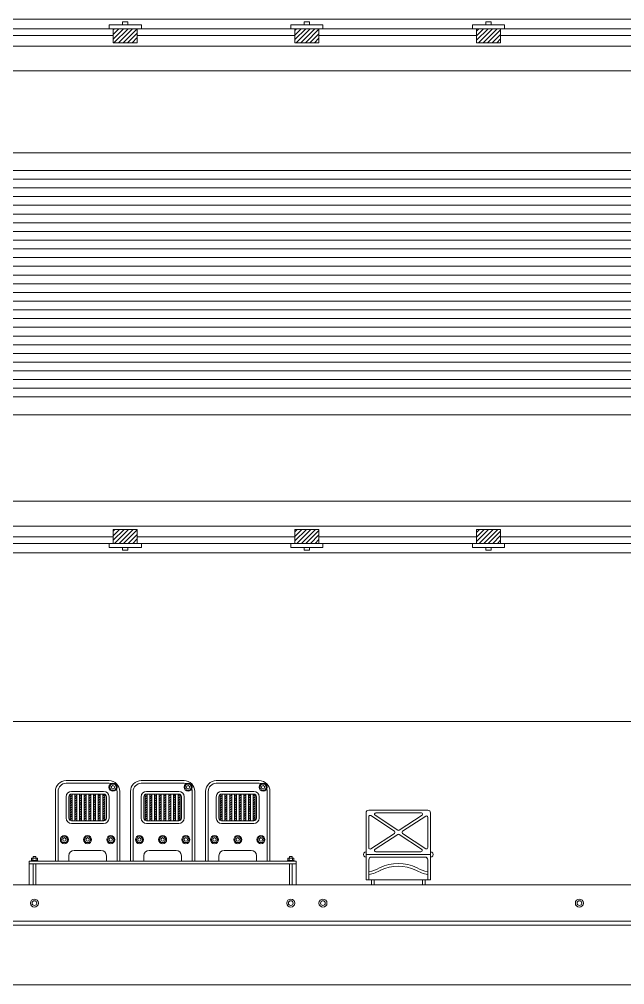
# Model space of a CAD drawing. Header units: inches. Extents: x 0 to 22, y 0 to 17.
# Drawn here: x 9.885 to 12.233, y 12.29 to 16.035 of the extents above; entities that cross this region are included whole.
import ezdxf

# ---------------------------------------------------------------- set-up
doc = ezdxf.new("R2010")
doc.units = ezdxf.units.IN
doc.header["$LTSCALE"] = 100
doc.header["$MEASUREMENT"] = 0
doc.layers.get('0').update_dxf_attribs({"lineweight": 0})
for name, color, linetype, lineweight in [('CARINTERIOR', 7, 'Continuous', 0), ('FLOORMAT', 7, 'Continuous', 0), ('RAIL', 7, 'Continuous', 0), ('RESISTORBANK', 7, 'Continuous', 0)]:
    doc.layers.add(name, color=color, linetype=linetype, lineweight=lineweight)

# ---------------------------------------------------------------- blocks, each defined once
blk = doc.blocks.new('_X5')
at = {"color": 0, "linetype": 'Continuous'}
for p, q in [((10.9531, 15.9559), (10.9957, 15.9984)), ((10.9531, 15.9736), (10.978, 15.9984)), ((10.9531, 15.9912), (10.9603, 15.9984)), ((10.9587, 15.9438), (11.0133, 15.9984)), ((10.9764, 15.9438), (11.031, 15.9984)), ((10.9941, 15.9438), (11.0469, 15.9966)), ((11.6577, 15.9887), (11.6674, 15.9984)), ((11.6577, 15.9711), (11.6851, 15.9984)), ((11.6577, 15.9534), (11.7028, 15.9984)), ((11.6658, 15.9438), (11.7204, 15.9984)), ((11.6835, 15.9438), (11.7381, 15.9984)), ((11.7012, 15.9438), (11.7515, 15.9941)), ((11.0118, 15.9438), (11.0469, 15.979)), ((11.0294, 15.9438), (11.0469, 15.9613)), ((11.7189, 15.9438), (11.7515, 15.9765)), ((11.7365, 15.9438), (11.7515, 15.9588))]:
    blk.add_line(p, q, dxfattribs=at)
blk = doc.blocks.new('_X6')
at = {"color": 0, "linetype": 'Continuous'}
for p, q in [((9.5439, 15.9609), (9.5814, 15.9984)), ((9.5439, 15.9786), (9.5638, 15.9984)), ((9.5439, 15.9962), (9.5461, 15.9984)), ((9.5445, 15.9438), (9.5991, 15.9984)), ((9.5622, 15.9438), (9.6168, 15.9984)), ((9.5799, 15.9438), (9.6345, 15.9984)), ((10.2485, 15.9937), (10.2532, 15.9984)), ((10.2485, 15.9761), (10.2709, 15.9984)), ((10.2485, 15.9584), (10.2885, 15.9984)), ((10.2516, 15.9438), (10.3062, 15.9984)), ((10.2693, 15.9438), (10.3239, 15.9984)), ((10.287, 15.9438), (10.3416, 15.9984)), ((9.5976, 15.9438), (9.6377, 15.984)), ((9.6152, 15.9438), (9.6377, 15.9663)), ((10.3047, 15.9438), (10.3423, 15.9815)), ((10.3223, 15.9438), (10.3423, 15.9638)), ((9.6329, 15.9438), (9.6377, 15.9486)), ((10.34, 15.9438), (10.3423, 15.9461))]:
    blk.add_line(p, q, dxfattribs=at)
blk = doc.blocks.new('_X11')
at = {"color": 0, "linetype": 'Continuous'}
for p, q in [((9.5439, 14.0164), (9.5837, 14.0562)), ((9.5439, 14.034), (9.566, 14.0562)), ((9.5439, 14.0517), (9.5484, 14.0562)), ((9.5468, 14.0016), (9.6014, 14.0562)), ((9.5645, 14.0016), (9.6191, 14.0562)), ((9.5821, 14.0016), (9.6367, 14.0562)), ((10.2485, 14.0492), (10.2555, 14.0562)), ((10.2485, 14.0315), (10.2731, 14.0562)), ((10.2485, 14.0138), (10.2908, 14.0562)), ((10.2539, 14.0016), (10.3085, 14.0562)), ((10.2716, 14.0016), (10.3262, 14.0562)), ((10.2893, 14.0016), (10.3423, 14.0546)), ((9.5998, 14.0016), (9.6377, 14.0394)), ((9.6175, 14.0016), (9.6377, 14.0218)), ((10.3069, 14.0016), (10.3423, 14.0369)), ((10.3246, 14.0016), (10.3423, 14.0193)), ((9.6352, 14.0016), (9.6377, 14.0041)), ((10.3423, 14.0016), (10.3423, 14.0016))]:
    blk.add_line(p, q, dxfattribs=at)
blk = doc.blocks.new('_X12')
at = {"color": 0, "linetype": 'Continuous'}
for p, q in [((10.9531, 14.0113), (10.9979, 14.0562)), ((10.9531, 14.029), (10.9803, 14.0562)), ((10.9531, 14.0467), (10.9626, 14.0562)), ((10.961, 14.0016), (11.0156, 14.0562)), ((10.9787, 14.0016), (11.0333, 14.0562)), ((10.9964, 14.0016), (11.0469, 14.0521)), ((11.6577, 14.0442), (11.6697, 14.0562)), ((11.6577, 14.0265), (11.6874, 14.0562)), ((11.6577, 14.0088), (11.705, 14.0562)), ((11.6681, 14.0016), (11.7227, 14.0562)), ((11.6858, 14.0016), (11.7404, 14.0562)), ((11.7035, 14.0016), (11.7515, 14.0496)), ((11.014, 14.0016), (11.0469, 14.0344)), ((11.0317, 14.0016), (11.0469, 14.0167)), ((11.7211, 14.0016), (11.7515, 14.0319)), ((11.7388, 14.0016), (11.7515, 14.0142))]:
    blk.add_line(p, q, dxfattribs=at)
blk = doc.blocks.new('_X31')
at = {"color": 0, "linetype": 'Continuous'}
for p, q in [((10.3911, 12.3268), (10.3938, 12.3295)), ((10.3911, 12.318), (10.3989, 12.3258)), ((10.4093, 12.3274), (10.4114, 12.3295)), ((10.4093, 12.3185), (10.4171, 12.3263)), ((10.4275, 12.3279), (10.4291, 12.3295)), ((10.4275, 12.319), (10.4353, 12.3268)), ((10.4457, 12.3284), (10.4468, 12.3295)), ((10.4457, 12.3196), (10.4535, 12.3274)), ((10.4639, 12.3289), (10.4645, 12.3295)), ((10.4639, 12.3201), (10.4717, 12.3279)), ((10.4821, 12.3294), (10.4821, 12.3295)), ((10.4821, 12.3206), (10.4899, 12.3284)), ((10.3911, 12.3092), (10.3989, 12.317)), ((10.3911, 12.3003), (10.3989, 12.3081)), ((10.3911, 12.2915), (10.3989, 12.2993)), ((10.3911, 12.2826), (10.3989, 12.2904)), ((10.4093, 12.3097), (10.4171, 12.3175)), ((10.4093, 12.3008), (10.4171, 12.3086)), ((10.4093, 12.292), (10.4171, 12.2998)), ((10.4093, 12.2832), (10.4171, 12.291)), ((10.4275, 12.3102), (10.4353, 12.318)), ((10.4275, 12.3014), (10.4353, 12.3092)), ((10.4275, 12.2925), (10.4353, 12.3003)), ((10.4275, 12.2837), (10.4353, 12.2915)), ((10.4457, 12.3107), (10.4535, 12.3185)), ((10.4457, 12.3019), (10.4535, 12.3097)), ((10.4457, 12.293), (10.4535, 12.3008)), ((10.4457, 12.2842), (10.4535, 12.292)), ((10.4639, 12.3112), (10.4717, 12.319)), ((10.4639, 12.3024), (10.4717, 12.3102)), ((10.4639, 12.2936), (10.4717, 12.3014)), ((10.4639, 12.2847), (10.4717, 12.2925)), ((10.4639, 12.2759), (10.4717, 12.2837)), ((10.4821, 12.3118), (10.4899, 12.3196)), ((10.4821, 12.3029), (10.4899, 12.3107)), ((10.4821, 12.2941), (10.4899, 12.3019)), ((10.4821, 12.2852), (10.4899, 12.293)), ((10.4821, 12.2764), (10.4899, 12.2842)), ((10.3911, 12.2738), (10.3989, 12.2816)), ((10.3911, 12.265), (10.3989, 12.2728)), ((10.3911, 12.2561), (10.3989, 12.2639)), ((10.3911, 12.2473), (10.3989, 12.2551)), ((10.3911, 12.2384), (10.3989, 12.2462)), ((10.4093, 12.2743), (10.4171, 12.2821)), ((10.4093, 12.2655), (10.4171, 12.2733)), ((10.4093, 12.2566), (10.4171, 12.2644)), ((10.4093, 12.2478), (10.4171, 12.2556)), ((10.4093, 12.239), (10.4171, 12.2468)), ((10.4275, 12.2748), (10.4353, 12.2826)), ((10.4275, 12.266), (10.4353, 12.2738)), ((10.4275, 12.2572), (10.4353, 12.265)), ((10.4275, 12.2483), (10.4353, 12.2561)), ((10.4275, 12.2395), (10.4353, 12.2473)), ((10.4457, 12.2754), (10.4535, 12.2832)), ((10.4457, 12.2665), (10.4535, 12.2743)), ((10.4457, 12.2577), (10.4535, 12.2655)), ((10.4457, 12.2488), (10.4535, 12.2566)), ((10.4457, 12.24), (10.4535, 12.2478)), ((10.4639, 12.267), (10.4717, 12.2748)), ((10.4639, 12.2582), (10.4717, 12.266)), ((10.4639, 12.2494), (10.4717, 12.2572)), ((10.4639, 12.2405), (10.4717, 12.2483)), ((10.4821, 12.2676), (10.4899, 12.2754)), ((10.4821, 12.2587), (10.4899, 12.2665)), ((10.4821, 12.2499), (10.4899, 12.2577)), ((10.4821, 12.2411), (10.4899, 12.2489)), ((10.3911, 12.2296), (10.3989, 12.2374)), ((10.3958, 12.2255), (10.3989, 12.2286)), ((10.4093, 12.2301), (10.4171, 12.2379)), ((10.4135, 12.2255), (10.4171, 12.2291)), ((10.4275, 12.2306), (10.4353, 12.2384)), ((10.4312, 12.2255), (10.4353, 12.2296)), ((10.4457, 12.2312), (10.4535, 12.239)), ((10.4489, 12.2255), (10.4535, 12.2301)), ((10.4639, 12.2317), (10.4717, 12.2395)), ((10.4665, 12.2255), (10.4717, 12.2307)), ((10.4821, 12.2322), (10.4899, 12.24)), ((10.4842, 12.2255), (10.4899, 12.2312))]:
    blk.add_line(p, q, dxfattribs=at)
blk = doc.blocks.new('_X32')
at = {"color": 0, "linetype": 'Continuous'}
for p, q in [((10.3729, 12.3263), (10.3758, 12.3292)), ((10.3729, 12.3175), (10.3807, 12.3253)), ((10.5003, 12.3211), (10.5076, 12.3284)), ((10.3729, 12.3086), (10.3807, 12.3164)), ((10.3729, 12.2998), (10.3807, 12.3076)), ((10.3729, 12.291), (10.3807, 12.2988)), ((10.3729, 12.2821), (10.3807, 12.2899)), ((10.5003, 12.3123), (10.5081, 12.3201)), ((10.5003, 12.3034), (10.5081, 12.3112)), ((10.5003, 12.2946), (10.5081, 12.3024)), ((10.5003, 12.2858), (10.5081, 12.2936)), ((10.5003, 12.2769), (10.5081, 12.2847)), ((10.3729, 12.2733), (10.3807, 12.2811)), ((10.3729, 12.2644), (10.3807, 12.2722)), ((10.3729, 12.2556), (10.3807, 12.2634)), ((10.3729, 12.2468), (10.3807, 12.2546)), ((10.5003, 12.2681), (10.5081, 12.2759)), ((10.5003, 12.2593), (10.5081, 12.2671)), ((10.5003, 12.2504), (10.5081, 12.2582)), ((10.5003, 12.2416), (10.5081, 12.2494)), ((10.3729, 12.2379), (10.3807, 12.2457)), ((10.3729, 12.2291), (10.3807, 12.2369)), ((10.3781, 12.2255), (10.3807, 12.228)), ((10.5003, 12.2327), (10.5081, 12.2405)), ((10.5019, 12.2255), (10.5081, 12.2317))]:
    blk.add_line(p, q, dxfattribs=at)

msp = doc.modelspace()

# ---------------------------------------------------------------- linework, layer by layer
at = {"layer": 'CARINTERIOR', "linetype": 'Continuous'}
for p, q in [((7.4191, 16.03483), (14.5809, 16.03483)), ((7.4191, 15.99843), (14.5809, 15.99843)), ((10.2329, 16.01403), (10.3579, 16.01403)), ((10.285, 16.02443), (10.3058, 16.02443)), ((10.9375, 16.01403), (11.0625, 16.01403)), ((10.9896, 16.02443), (11.0104, 16.02443)), ((11.6421, 16.01403), (11.7671, 16.01403)), ((11.6942, 16.02443), (11.715, 16.02443)), ((9.6377, 15.97243), (10.2485, 15.97243)), ((10.3423, 15.97243), (10.9531, 15.97243)), ((11.0469, 15.97243), (11.6577, 15.97243)), ((11.7515, 15.97243), (12.3623, 15.97243)), ((7.5239, 15.93083), (14.4365, 15.93083)), ((10.2485, 15.94383), (10.3423, 15.94383)), ((10.9531, 15.94383), (11.0469, 15.94383)), ((11.6577, 15.94383), (11.7515, 15.94383)), ((8.0517, 15.83473), (13.9483, 15.83473)), ((8.0517, 15.83467), (13.9483, 15.83467)), ((8.0517, 15.51687), (13.9483, 15.51687)), ((8.0517, 14.50037), (13.9483, 14.50037)), ((8.0517, 14.16527), (13.9483, 14.16527)), ((7.5239, 14.06917), (14.4761, 14.06917)), ((10.2485, 14.05617), (10.3423, 14.05617)), ((10.9531, 14.05617), (11.0469, 14.05617)), ((11.6577, 14.05617), (11.7515, 14.05617)), ((9.6377, 14.02757), (10.2485, 14.02757)), ((10.3423, 14.02757), (10.9531, 14.02757)), ((11.0469, 14.02757), (11.6577, 14.02757)), ((11.7515, 14.02757), (12.3623, 14.02757)), ((7.4191, 14.00157), (14.5809, 14.00157)), ((10.2329, 13.98597), (10.3579, 13.98597)), ((10.285, 13.97557), (10.3058, 13.97557)), ((10.9375, 13.98597), (11.0625, 13.98597)), ((10.9896, 13.97557), (11.0104, 13.97557)), ((11.6421, 13.98597), (11.7671, 13.98597)), ((11.6942, 13.97557), (11.715, 13.97557)), ((7.4191, 13.96517), (14.5809, 13.96517))]:
    msp.add_line(p, q, dxfattribs=at)
at = {"layer": 'CARINTERIOR', "color": 7, "linetype": 'Continuous'}
for p, q in [((10.2329, 16.01403), (10.2329, 15.99843)), ((10.2485, 15.99843), (10.2485, 15.94383)), ((10.285, 16.02443), (10.285, 16.01403)), ((10.3058, 16.02443), (10.3058, 16.01403)), ((10.3423, 15.99843), (10.3423, 15.94383)), ((10.3579, 16.01403), (10.3579, 15.99843)), ((10.9375, 16.01403), (10.9375, 15.99843)), ((10.9531, 15.99843), (10.9531, 15.94383)), ((10.9896, 16.02443), (10.9896, 16.01403)), ((11.0104, 16.02443), (11.0104, 16.01403)), ((11.0469, 15.99843), (11.0469, 15.94383)), ((11.0625, 16.01403), (11.0625, 15.99843)), ((11.6421, 16.01403), (11.6421, 15.99843)), ((11.6577, 15.99843), (11.6577, 15.94383)), ((11.6942, 16.02443), (11.6942, 16.01403)), ((11.715, 16.02443), (11.715, 16.01403)), ((11.7515, 15.99843), (11.7515, 15.94383)), ((11.7671, 16.01403), (11.7671, 15.99843)), ((10.2485, 14.00157), (10.2485, 14.05617)), ((10.3423, 14.00157), (10.3423, 14.05617)), ((10.9531, 14.00157), (10.9531, 14.05617)), ((11.0469, 14.00157), (11.0469, 14.05617)), ((11.6577, 14.00157), (11.6577, 14.05617)), ((11.7515, 14.00157), (11.7515, 14.05617)), ((10.2329, 13.98597), (10.2329, 14.00157)), ((10.285, 13.97557), (10.285, 13.98597)), ((10.3058, 13.97557), (10.3058, 13.98597)), ((10.3579, 13.98597), (10.3579, 14.00157)), ((10.9375, 13.98597), (10.9375, 14.00157)), ((10.9896, 13.97557), (10.9896, 13.98597)), ((11.0104, 13.97557), (11.0104, 13.98597)), ((11.0625, 13.98597), (11.0625, 14.00157)), ((11.6421, 13.98597), (11.6421, 14.00157)), ((11.6942, 13.97557), (11.6942, 13.98597)), ((11.715, 13.97557), (11.715, 13.98597)), ((11.7671, 13.98597), (11.7671, 14.00157))]:
    msp.add_line(p, q, dxfattribs=at)
at = {"layer": 'FLOORMAT', "color": 7, "linetype": 'Continuous'}
for p, q in [((8.02575, 15.44851), (13.9743, 15.44851)), ((8.02575, 15.41471), (13.9743, 15.41471)), ((8.02575, 15.38091), (13.9743, 15.38091)), ((8.02575, 15.34711), (13.9743, 15.34711)), ((8.02575, 15.31331), (13.9743, 15.31331)), ((8.02575, 15.27951), (13.9743, 15.27951)), ((8.02575, 15.24571), (13.9743, 15.24571)), ((8.02575, 15.21191), (13.9743, 15.21191)), ((8.02575, 15.17811), (13.9743, 15.17811)), ((8.02575, 15.14431), (13.9743, 15.14431)), ((8.02575, 15.11051), (13.9743, 15.11051)), ((8.02575, 15.07671), (13.9743, 15.07671)), ((8.02575, 15.04291), (13.9743, 15.04291)), ((8.02575, 15.00911), (13.9743, 15.00911)), ((8.02556, 14.97531), (13.9743, 14.97531)), ((8.02556, 14.94151), (13.9743, 14.94151)), ((8.02556, 14.90771), (13.9743, 14.90771)), ((8.02556, 14.87391), (13.9743, 14.87391)), ((8.02556, 14.84011), (13.9743, 14.84011)), ((8.02556, 14.80631), (13.9743, 14.80631)), ((8.02556, 14.77251), (13.9743, 14.77251)), ((8.02556, 14.73871), (13.9743, 14.73871)), ((8.02556, 14.70491), (13.9743, 14.70491)), ((8.02556, 14.67111), (13.9743, 14.67111)), ((8.02556, 14.63731), (13.9743, 14.63731)), ((8.02556, 14.60351), (13.9743, 14.60351)), ((8.02556, 14.56971), (13.9743, 14.56971))]:
    msp.add_line(p, q, dxfattribs=at)
at = {"layer": 'RAIL'}
msp.add_line((7.08987, 13.31113), (14.88987, 13.31113), dxfattribs=at)
at = {"layer": 'RESISTORBANK', "color": 7, "linetype": 'Continuous'}
for p, q in [((10.06613, 13.08146), (10.23253, 13.08146)), ((10.06613, 13.07106), (10.23253, 13.07106)), ((10.35733, 13.08146), (10.52373, 13.08146)), ((10.35733, 13.07106), (10.52373, 13.07106)), ((10.64853, 13.08146), (10.81493, 13.08146)), ((10.64853, 13.07106), (10.81493, 13.07106)), ((10.02453, 13.03986), (10.02453, 12.76946)), ((10.03493, 13.03986), (10.03493, 12.76946)), ((10.08693, 13.03986), (10.21173, 13.03986)), ((10.24148, 13.06732), (10.23492, 13.05596)), ((10.23492, 13.05596), (10.24136, 13.04481)), ((10.24136, 13.04481), (10.25449, 13.04481)), ((10.24148, 13.06732), (10.25449, 13.06732)), ((10.25449, 13.06732), (10.26099, 13.05606)), ((10.26099, 13.05606), (10.25449, 13.04481)), ((10.26373, 13.03986), (10.26373, 12.76946)), ((10.27413, 13.03986), (10.27413, 12.76946)), ((10.31573, 13.03986), (10.31573, 12.76946)), ((10.32613, 13.03986), (10.32613, 12.76946)), ((10.37813, 13.03986), (10.50293, 13.03986)), ((10.53268, 13.06732), (10.52612, 13.05596)), ((10.52612, 13.05596), (10.53256, 13.04481)), ((10.53256, 13.04481), (10.54569, 13.04481)), ((10.53268, 13.06732), (10.54569, 13.06732)), ((10.54569, 13.06732), (10.55219, 13.05606)), ((10.55219, 13.05606), (10.54569, 13.04481)), ((10.55493, 13.03986), (10.55493, 12.76946)), ((10.56533, 13.03986), (10.56533, 12.76946)), ((10.60693, 13.03986), (10.60693, 12.76946)), ((10.61733, 13.03986), (10.61733, 12.76946)), ((10.66933, 13.03986), (10.79413, 13.03986)), ((10.82388, 13.06732), (10.81732, 13.05596)), ((10.81732, 13.05596), (10.82376, 13.04481)), ((10.82376, 13.04481), (10.83689, 13.04481)), ((10.82388, 13.06732), (10.83689, 13.06732)), ((10.83689, 13.06732), (10.84339, 13.05606)), ((10.84339, 13.05606), (10.83689, 13.04481)), ((10.84613, 13.03986), (10.84613, 12.76946)), ((10.85653, 13.03986), (10.85653, 12.76946)), ((10.06613, 13.01906), (10.06613, 12.93586)), ((10.07653, 13.01906), (10.07653, 12.93586)), ((10.08173, 13.02807), (10.08173, 12.92686)), ((10.08693, 13.02946), (10.21173, 13.02946)), ((10.08953, 13.02946), (10.08953, 12.92546)), ((10.09993, 13.02946), (10.09993, 12.92546)), ((10.10773, 13.02946), (10.10773, 12.92546)), ((10.11813, 13.02946), (10.11813, 12.92546)), ((10.12593, 13.02946), (10.12593, 12.92546)), ((10.13633, 13.02946), (10.13633, 12.92546)), ((10.14413, 13.02946), (10.14413, 12.92546)), ((10.15453, 13.02946), (10.15453, 12.92546)), ((10.16233, 13.02946), (10.16233, 12.92546)), ((10.17273, 13.02946), (10.17273, 12.92546)), ((10.18053, 13.02946), (10.18053, 12.92546)), ((10.19093, 13.02946), (10.19093, 12.92546)), ((10.19873, 13.02946), (10.19873, 12.92546)), ((10.20913, 13.02946), (10.20913, 12.92546)), ((10.21693, 13.02807), (10.21693, 12.92686)), ((10.22213, 13.01906), (10.22213, 12.93586)), ((10.23253, 13.01906), (10.23253, 12.93586)), ((10.35733, 13.01906), (10.35733, 12.93586)), ((10.36773, 13.01906), (10.36773, 12.93586)), ((10.37293, 13.02807), (10.37293, 12.92686)), ((10.37813, 13.02946), (10.50293, 13.02946)), ((10.38073, 13.02946), (10.38073, 12.92546)), ((10.39113, 13.02946), (10.39113, 12.92546)), ((10.39893, 13.02946), (10.39893, 12.92546)), ((10.40933, 13.02946), (10.40933, 12.92546)), ((10.41713, 13.02946), (10.41713, 12.92546)), ((10.42753, 13.02946), (10.42753, 12.92546)), ((10.43533, 13.02946), (10.43533, 12.92546)), ((10.44573, 13.02946), (10.44573, 12.92546)), ((10.45353, 13.02946), (10.45353, 12.92546)), ((10.46393, 13.02946), (10.46393, 12.92546)), ((10.47173, 13.02946), (10.47173, 12.92546)), ((10.48213, 13.02946), (10.48213, 12.92546)), ((10.48993, 13.02946), (10.48993, 12.92546)), ((10.50033, 13.02946), (10.50033, 12.92546)), ((10.50813, 13.02807), (10.50813, 12.92686)), ((10.51333, 13.01906), (10.51333, 12.93586)), ((10.52373, 13.01906), (10.52373, 12.93586)), ((10.64853, 13.01906), (10.64853, 12.93586)), ((10.65893, 13.01906), (10.65893, 12.93586)), ((10.66413, 13.02807), (10.66413, 12.92686)), ((10.66933, 13.02946), (10.79413, 13.02946)), ((10.67193, 13.02946), (10.67193, 12.92546)), ((10.68233, 13.02946), (10.68233, 12.92546)), ((10.69013, 13.02946), (10.69013, 12.92546)), ((10.70053, 13.02946), (10.70053, 12.92546)), ((10.70833, 13.02946), (10.70833, 12.92546)), ((10.71873, 13.02946), (10.71873, 12.92546)), ((10.72653, 13.02946), (10.72653, 12.92546)), ((10.73693, 13.02946), (10.73693, 12.92546)), ((10.74473, 13.02946), (10.74473, 12.92546)), ((10.75513, 13.02946), (10.75513, 12.92546)), ((10.76293, 13.02946), (10.76293, 12.92546)), ((10.77333, 13.02946), (10.77333, 12.92546)), ((10.78113, 13.02946), (10.78113, 12.92546)), ((10.79153, 13.02946), (10.79153, 12.92546)), ((10.79933, 13.02807), (10.79933, 12.92686)), ((10.80453, 13.01906), (10.80453, 12.93586)), ((10.81493, 13.01906), (10.81493, 12.93586)), ((11.24016, 12.96706), (11.46896, 12.96706)), ((10.08693, 12.92546), (10.21173, 12.92546)), ((10.37813, 12.92546), (10.50293, 12.92546)), ((10.66933, 12.92546), (10.79413, 12.92546)), ((11.22976, 12.95666), (11.22976, 12.69666)), ((11.24016, 12.9413), (11.24016, 12.82128)), ((11.24823, 12.94564), (11.33937, 12.88533)), ((11.26483, 12.94713), (11.35257, 12.88907)), ((11.26769, 12.95666), (11.44404, 12.95666)), ((11.35828, 12.88906), (11.44689, 12.94711)), ((11.37147, 12.88526), (11.46091, 12.94386)), ((11.46896, 12.93951), (11.46896, 12.82173)), ((11.47936, 12.95666), (11.47936, 12.69666)), ((10.08693, 12.91506), (10.21173, 12.91506)), ((10.37813, 12.91506), (10.50293, 12.91506)), ((10.66933, 12.91506), (10.79413, 12.91506)), ((10.05284, 12.86387), (10.04629, 12.85251)), ((10.04629, 12.85251), (10.05272, 12.84136)), ((10.05284, 12.86387), (10.06585, 12.86387)), ((10.06585, 12.86387), (10.07235, 12.85261)), ((10.07235, 12.85261), (10.06585, 12.84136)), ((10.14284, 12.86387), (10.13629, 12.85251)), ((10.13629, 12.85251), (10.14272, 12.84136)), ((10.14284, 12.86387), (10.15585, 12.86387)), ((10.15585, 12.86387), (10.16235, 12.85261)), ((10.16235, 12.85261), (10.15585, 12.84136)), ((10.23284, 12.86387), (10.22629, 12.85251)), ((10.22629, 12.85251), (10.23272, 12.84136)), ((10.23284, 12.86387), (10.24585, 12.86387)), ((10.24585, 12.86387), (10.25235, 12.85261)), ((10.25235, 12.85261), (10.24585, 12.84136)), ((10.34404, 12.86387), (10.33749, 12.85251)), ((10.33749, 12.85251), (10.34392, 12.84136)), ((10.34404, 12.86387), (10.35705, 12.86387)), ((10.35705, 12.86387), (10.36355, 12.85261)), ((10.36355, 12.85261), (10.35705, 12.84136)), ((10.43404, 12.86387), (10.42749, 12.85251)), ((10.42749, 12.85251), (10.43392, 12.84136)), ((10.43404, 12.86387), (10.44705, 12.86387)), ((10.44705, 12.86387), (10.45355, 12.85261)), ((10.45355, 12.85261), (10.44705, 12.84136)), ((10.52404, 12.86387), (10.51749, 12.85251)), ((10.51749, 12.85251), (10.52392, 12.84136)), ((10.52404, 12.86387), (10.53705, 12.86387)), ((10.53705, 12.86387), (10.54355, 12.85261)), ((10.54355, 12.85261), (10.53705, 12.84136)), ((10.63524, 12.86387), (10.62869, 12.85251)), ((10.62869, 12.85251), (10.63512, 12.84136)), ((10.63524, 12.86387), (10.64825, 12.86387)), ((10.64825, 12.86387), (10.65475, 12.85261)), ((10.65475, 12.85261), (10.64825, 12.84136)), ((10.72524, 12.86387), (10.71869, 12.85251)), ((10.71869, 12.85251), (10.72512, 12.84136)), ((10.72524, 12.86387), (10.73825, 12.86387)), ((10.73825, 12.86387), (10.74475, 12.85261)), ((10.74475, 12.85261), (10.73825, 12.84136)), ((10.81524, 12.86387), (10.80869, 12.85251)), ((10.80869, 12.85251), (10.81512, 12.84136)), ((10.81524, 12.86387), (10.82825, 12.86387)), ((10.82825, 12.86387), (10.83475, 12.85261)), ((10.83475, 12.85261), (10.82825, 12.84136)), ((11.24821, 12.81693), (11.33935, 12.87665)), ((11.26486, 12.81541), (11.35253, 12.87285)), ((11.35825, 12.87284), (11.44505, 12.8154)), ((11.37145, 12.87658), (11.46089, 12.81739)), ((10.05272, 12.84136), (10.06585, 12.84136)), ((10.09733, 12.81106), (10.20133, 12.81106)), ((10.14272, 12.84136), (10.15585, 12.84136)), ((10.23272, 12.84136), (10.24585, 12.84136)), ((10.34392, 12.84136), (10.35705, 12.84136)), ((10.38853, 12.81106), (10.49253, 12.81106)), ((10.43392, 12.84136), (10.44705, 12.84136)), ((10.52392, 12.84136), (10.53705, 12.84136)), ((10.63512, 12.84136), (10.64825, 12.84136)), ((10.67973, 12.81106), (10.78373, 12.81106)), ((10.72512, 12.84136), (10.73825, 12.84136)), ((10.81512, 12.84136), (10.82825, 12.84136)), ((9.93026, 12.77206), (9.93026, 12.76946)), ((9.95626, 12.77206), (9.93026, 12.77206)), ((9.95496, 12.78116), (9.93156, 12.78116)), ((9.93156, 12.78116), (9.93156, 12.77206)), ((9.93726, 12.78116), (9.93726, 12.77206)), ((9.94846, 12.78766), (9.93806, 12.78766)), ((9.93806, 12.78766), (9.93806, 12.78116)), ((9.94846, 12.78766), (9.94846, 12.78116)), ((9.94935, 12.78116), (9.94935, 12.77206)), ((9.95496, 12.78116), (9.95496, 12.77206)), ((9.95626, 12.77206), (9.95626, 12.76946)), ((10.07653, 12.79026), (10.07653, 12.76946)), ((10.22213, 12.79026), (10.22213, 12.76946)), ((10.36773, 12.79026), (10.36773, 12.76946)), ((10.51333, 12.79026), (10.51333, 12.76946)), ((10.65893, 12.79026), (10.65893, 12.76946)), ((10.80453, 12.79026), (10.80453, 12.76946)), ((10.92473, 12.77206), (10.95073, 12.77206)), ((10.92473, 12.77206), (10.92473, 12.76946)), ((10.92603, 12.78116), (10.92603, 12.77206)), ((10.92603, 12.78116), (10.94943, 12.78116)), ((10.93164, 12.78116), (10.93164, 12.77206)), ((10.93253, 12.78766), (10.93253, 12.78116)), ((10.93253, 12.78766), (10.94293, 12.78766)), ((10.94293, 12.78766), (10.94293, 12.78116)), ((10.94372, 12.78116), (10.94372, 12.77206)), ((10.94943, 12.78116), (10.94943, 12.77206)), ((10.95073, 12.77206), (10.95073, 12.76946)), ((11.22976, 12.79546), (11.47936, 12.79546)), ((11.24016, 12.77466), (11.24016, 12.69666)), ((11.25056, 12.78506), (11.45856, 12.78506)), ((11.26771, 12.80586), (11.44219, 12.80586)), ((11.46896, 12.77466), (11.46896, 12.69666)), ((9.92246, 12.76946), (10.95853, 12.76946)), ((9.92246, 12.76946), (9.92246, 12.67671)), ((9.92246, 12.75906), (10.95853, 12.75906)), ((9.93806, 12.75906), (9.93806, 12.67671)), ((9.94846, 12.75906), (9.94846, 12.67671)), ((10.93253, 12.75906), (10.93253, 12.67671)), ((10.94293, 12.75906), (10.94293, 12.67671)), ((10.95853, 12.76946), (10.95853, 12.67671)), ((11.22976, 12.69666), (11.47936, 12.69666)), ((11.25056, 12.69666), (11.25056, 12.67671)), ((11.26096, 12.69666), (11.26096, 12.67671)), ((11.44816, 12.69666), (11.44816, 12.67671)), ((11.45856, 12.69666), (11.45856, 12.67671))]:
    msp.add_line(p, q, dxfattribs=at)
at = {"layer": 'RESISTORBANK'}
for p, q in [((7.4666, 12.67671), (14.5334, 12.67671)), ((7.4666, 12.53606), (14.5334, 12.53606)), ((7.4666, 12.52046), (14.5334, 12.52046)), ((7.4186, 12.28996), (14.5913, 12.28996))]:
    msp.add_line(p, q, dxfattribs=at)
at = {"layer": 'RESISTORBANK', "color": 7, "linetype": 'Continuous'}
for centre, radius in [((10.24795, 13.05605), 0.0156), ((10.53915, 13.05605), 0.0156), ((10.83035, 13.05605), 0.0156), ((10.24795, 13.05604), 0.0065), ((10.53915, 13.05604), 0.0065), ((10.83035, 13.05604), 0.0065), ((10.05932, 12.8526), 0.0156), ((10.05932, 12.85259), 0.0065), ((10.14932, 12.8526), 0.0156), ((10.14932, 12.85259), 0.0065), ((10.23932, 12.8526), 0.0156), ((10.23932, 12.85259), 0.0065), ((10.35052, 12.8526), 0.0156), ((10.35052, 12.85259), 0.0065), ((10.44052, 12.8526), 0.0156), ((10.44052, 12.85259), 0.0065), ((10.53052, 12.8526), 0.0156), ((10.53052, 12.85259), 0.0065), ((10.64172, 12.8526), 0.0156), ((10.64172, 12.85259), 0.0065), ((10.73172, 12.8526), 0.0156), ((10.73172, 12.85259), 0.0065), ((10.82172, 12.8526), 0.0156), ((10.82172, 12.85259), 0.0065)]:
    msp.add_circle(centre, radius, dxfattribs=at)
at = {"layer": 'RESISTORBANK', "linetype": 'Continuous'}
for centre, radius in [((9.94306, 12.60635), 0.0156), ((10.93764, 12.60635), 0.0156), ((11.06244, 12.60635), 0.0156), ((12.05694, 12.60635), 0.0156), ((9.94302, 12.60635), 0.0091), ((10.93768, 12.60635), 0.0091), ((11.06248, 12.60635), 0.0091), ((12.05698, 12.60635), 0.0091)]:
    msp.add_circle(centre, radius, dxfattribs=at)
at = {"layer": 'RESISTORBANK', "color": 7, "linetype": 'Continuous'}
for centre, radius, start, end in [((10.06613, 13.03986), 0.0416, 90, 180), ((10.06613, 13.03986), 0.0312, 90, 180), ((10.23253, 13.03986), 0.0416, 0, 90), ((10.23253, 13.03986), 0.0312, 74.54351, 90), ((10.35733, 13.03986), 0.0416, 90, 180), ((10.35733, 13.03986), 0.0312, 90, 180), ((10.52373, 13.03986), 0.0416, 0, 90), ((10.52373, 13.03986), 0.0312, 74.54351, 90), ((10.64853, 13.03986), 0.0416, 90, 180), ((10.64853, 13.03986), 0.0312, 90, 180), ((10.81493, 13.03986), 0.0416, 0, 90), ((10.81493, 13.03986), 0.0312, 74.54351, 90), ((10.08693, 13.01906), 0.0208, 90, 180), ((10.21173, 13.01906), 0.0208, 0, 90), ((10.23253, 13.03986), 0.0312, 0, 18.21346), ((10.37813, 13.01906), 0.0208, 90, 180), ((10.50293, 13.01906), 0.0208, 0, 90), ((10.52373, 13.03986), 0.0312, 0, 18.21346), ((10.66933, 13.01906), 0.0208, 90, 180), ((10.79413, 13.01906), 0.0208, 0, 90), ((10.81493, 13.03986), 0.0312, 0, 18.21346), ((10.08693, 13.01906), 0.0104, 90, 180), ((10.21173, 13.01906), 0.0104, 0, 90), ((10.37813, 13.01906), 0.0104, 90, 180), ((10.50293, 13.01906), 0.0104, 0, 90), ((10.66933, 13.01906), 0.0104, 90, 180), ((10.79413, 13.01906), 0.0104, 0, 90), ((11.24016, 12.95666), 0.0104, 90, 180), ((11.46896, 12.95666), 0.0104, 0, 90), ((10.08693, 12.93586), 0.0208, 180, 270), ((10.08693, 12.93586), 0.0104, 180, 270), ((10.21173, 12.93586), 0.0104, -90, 0), ((10.21173, 12.93586), 0.0208, -90, 0), ((10.37813, 12.93586), 0.0208, 180, 270), ((10.37813, 12.93586), 0.0104, 180, 270), ((10.50293, 12.93586), 0.0208, -90, 0), ((10.50293, 12.93586), 0.0104, -90, 0), ((10.66933, 12.93586), 0.0208, 180, 270), ((10.66933, 12.93586), 0.0104, 180, 270), ((10.79413, 12.93586), 0.0104, -90, 0), ((10.79413, 12.93586), 0.0208, -90, 0), ((11.24536, 12.9413), 0.0052, 56.50775, 180), ((11.26769, 12.95146), 0.0052, 90, 236.50775), ((11.44404, 12.95146), 0.0052, -56.76703, 90), ((11.46376, 12.93951), 0.0052, 0, 123.23297), ((11.3365, 12.881), 0.0052, -56.76703, 56.50775), ((11.35543, 12.89341), 0.0052, -123.49225, -56.76703), ((11.37432, 12.88091), 0.0052, 123.23297, 236.50775), ((11.35538, 12.8685), 0.0052, 56.50775, 123.23297), ((10.09733, 12.79026), 0.0208, 90, 180), ((10.20133, 12.79026), 0.0208, 0, 90), ((10.38853, 12.79026), 0.0208, 90, 180), ((10.49253, 12.79026), 0.0208, 0, 90), ((10.67973, 12.79026), 0.0208, 90, 180), ((10.78373, 12.79026), 0.0208, 0, 90), ((11.24536, 12.82128), 0.0052, 180, 303.23297), ((11.26771, 12.81106), 0.0052, 123.23297, 270), ((11.44219, 12.81106), 0.0052, -90, 56.50775), ((11.46376, 12.82173), 0.0052, -123.49225, 0), ((11.22951, 12.79542), 0.0104, 89.53804, 270.46196), ((11.25056, 12.77466), 0.0104, 90, 180), ((11.45856, 12.77466), 0.0104, 0, 90), ((11.47944, 12.79542), 0.0104, -90.46196, 90.46196), ((11.21854, 12.84971), 0.13416, -80.72483, -59.15859), ((11.21854, 12.84971), 0.12376, -79.72264, -59.15859), ((11.35467, 12.59243), 0.16762, 64.27941, 115.83068), ((11.35467, 12.59243), 0.15722, 64.27941, 115.83068), ((11.49081, 12.84971), 0.13416, -120.84141, -99.37583), ((11.49081, 12.84971), 0.12376, -120.84141, -100.27736)]:
    msp.add_arc(centre, radius, start, end, dxfattribs=at)

# ---------------------------------------------------------------- block references
at = {"layer": 'CARINTERIOR', "color": 7, "linetype": 'Continuous'}
for name in ['_X6', '_X5', '_X11', '_X12']:
    msp.add_blockref(name, (0, 0), dxfattribs=at)
at = {"layer": 'RESISTORBANK', "color": 7, "linetype": 'Continuous'}
for name, p in [('_X32', (-0.2912, 0.7)), ('_X31', (-0.2912, 0.7)), ('_X32', (0, 0.7)), ('_X31', (0, 0.7)), ('_X32', (0.2912, 0.7)), ('_X31', (0.2912, 0.7))]:
    msp.add_blockref(name, p, dxfattribs=at)

doc.saveas('drawing.dxf')
